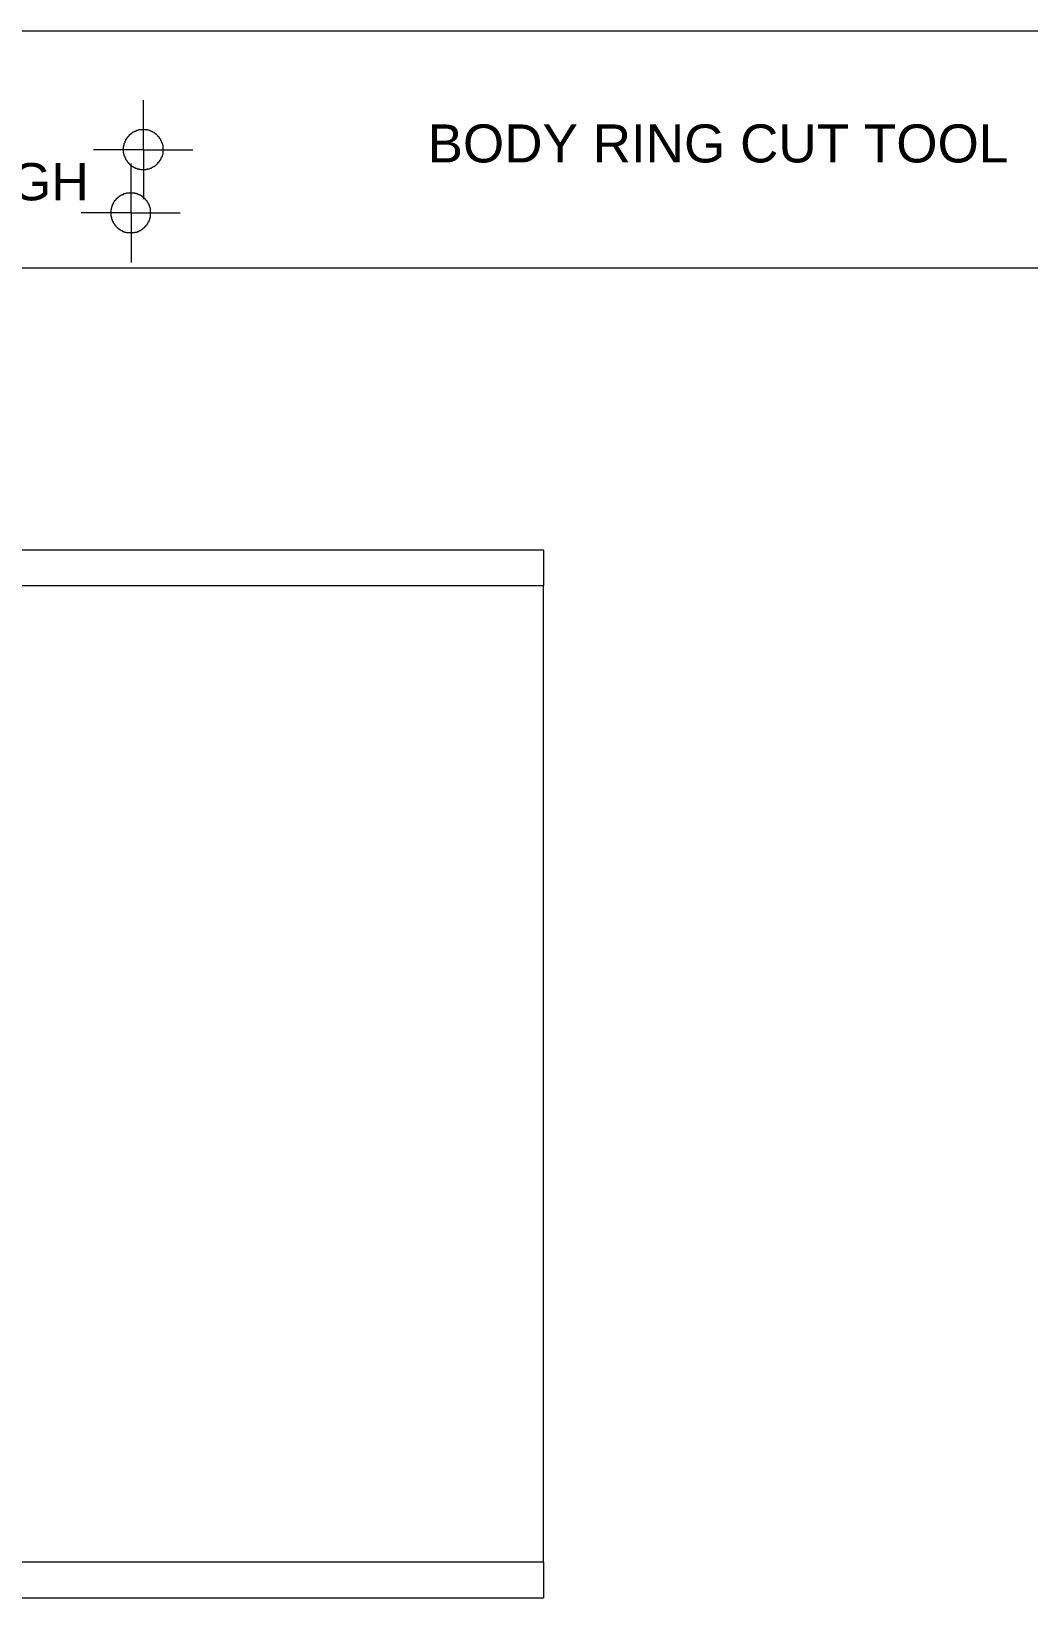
# Model space of a CAD drawing. Header units: millimetres. Extents: x 43 to 576, y 6 to 798.
# Drawn here: x 208.6 to 293.1, y 159.1 to 291.7 of the extents above; entities that cross this region are included whole.
import ezdxf

# ---------------------------------------------------------------- set-up
doc = ezdxf.new("R2010")
doc.units = ezdxf.units.MM
doc.header["$MEASUREMENT"] = 0
doc.layers.get('0').update_dxf_attribs({"linetype": 'CONTINUOUS'})
doc.styles.add('Arial0', font='arial.ttf', dxfattribs={"height": 3.96})

msp = doc.modelspace()

# ---------------------------------------------------------------- linework, layer by layer
at = {"color": 0, "linetype": 'Continuous', "lineweight": 9, "true_color": 0x000007}
for p, q in [((329.77, 291.73), (49.16, 291.73)), ((219.78, 281.71), (219.82, 281.71)), ((218.72, 276.35), (218.76, 276.35)), ((49.16, 271.72), (329.77, 271.72)), ((252, 247.8), (71.58, 247.8)), ((252, 247.8), (252, 244.79)), ((252, 244.79), (71.58, 244.79)), ((252, 162.12), (252, 244.79)), ((252, 162.12), (71.58, 162.12)), ((252, 162.12), (252, 159.11)), ((71.58, 159.11), (252, 159.11))]:
    msp.add_line(p, q, dxfattribs=at)
for points in [[(218.13, 284.22), (218.13, 285.91)], [(218.13, 281.71), (218.13, 284.22)], [(217.9, 283.39), (217.86, 283.39), (217.83, 283.39), (217.73, 283.39), (217.7, 283.36), (217.66, 283.36), (217.63, 283.33), (217.6, 283.33), (217.57, 283.33), (217.53, 283.33), (217.53, 283.3), (217.47, 283.3), (217.47, 283.26), (217.4, 283.26), (217.4, 283.26), (217.37, 283.26), (217.37, 283.23), (217.33, 283.23), (217.3, 283.2), (217.3, 283.2), (217.27, 283.2), (217.23, 283.2), (217.2, 283.16), (217.17, 283.16), (217.17, 283.13), (217.14, 283.1), (217.14, 283.1), (217.14, 283.1), (217.1, 283.1), (217.07, 283.06), (217.07, 283.06), (217.07, 283.03), (217.04, 283.03), (217, 283.03), (217, 283), (217, 282.96), (216.97, 282.96), (216.94, 282.96), (216.94, 282.93), (216.9, 282.93), (216.87, 282.9), (216.87, 282.87), (216.84, 282.87), (216.84, 282.83), (216.84, 282.83), (216.8, 282.8), (216.8, 282.8), (216.77, 282.77), (216.77, 282.77), (216.77, 282.73), (216.74, 282.73), (216.74, 282.7), (216.71, 282.7), (216.71, 282.67), (216.67, 282.63), (216.67, 282.63), (216.64, 282.6), (216.64, 282.57), (216.64, 282.57), (216.61, 282.53), (216.61, 282.5), (216.61, 282.5), (216.61, 282.47), (216.57, 282.44), (216.57, 282.44), (216.54, 282.4), (216.54, 282.37), (216.54, 282.34), (216.54, 282.3), (216.51, 282.27), (216.51, 282.27), (216.47, 282.24), (216.47, 282.2), (216.47, 282.17), (216.47, 282.1), (216.44, 282.1), (216.44, 281.97), (216.41, 281.97), (216.41, 281.87)], [(219.78, 281.94), (219.78, 281.97), (219.78, 281.97), (219.78, 282.1), (219.75, 282.1), (219.75, 282.17), (219.72, 282.2), (219.72, 282.24), (219.72, 282.27), (219.72, 282.27), (219.68, 282.3), (219.68, 282.34), (219.65, 282.37), (219.65, 282.4), (219.65, 282.44), (219.65, 282.44), (219.62, 282.47), (219.62, 282.5), (219.58, 282.5), (219.58, 282.53), (219.58, 282.57), (219.58, 282.57), (219.52, 282.63), (219.52, 282.63), (219.48, 282.67), (219.48, 282.7), (219.48, 282.7), (219.48, 282.73), (219.45, 282.73), (219.45, 282.77), (219.42, 282.77), (219.42, 282.8), (219.42, 282.8), (219.39, 282.83), (219.35, 282.83), (219.35, 282.87), (219.35, 282.87), (219.32, 282.9), (219.29, 282.93), (219.29, 282.93), (219.25, 282.96), (219.25, 282.96), (219.22, 282.96), (219.22, 283), (219.19, 283.03), (219.19, 283.03), (219.15, 283.03), (219.15, 283.06), (219.12, 283.06), (219.12, 283.1), (219.09, 283.1), (219.09, 283.1), (219.05, 283.1), (219.02, 283.16), (218.99, 283.16), (218.95, 283.2), (218.95, 283.2), (218.92, 283.2), (218.89, 283.2), (218.89, 283.23), (218.86, 283.23), (218.82, 283.26), (218.82, 283.26), (218.79, 283.26), (218.76, 283.26), (218.72, 283.3), (218.69, 283.3), (218.66, 283.33), (218.66, 283.33), (218.62, 283.33), (218.59, 283.33), (218.56, 283.36), (218.49, 283.36), (218.46, 283.39), (218.36, 283.39), (218.36, 283.39), (218.23, 283.39)], [(215.61, 281.71), (213.89, 281.71)], [(218.13, 281.71), (215.61, 281.71)], [(216.41, 281.51), (216.41, 281.48), (216.44, 281.44), (216.44, 281.34), (216.47, 281.34), (216.47, 281.28), (216.47, 281.24), (216.47, 281.21), (216.51, 281.18), (216.51, 281.14), (216.54, 281.14), (216.54, 281.08), (216.54, 281.08), (216.54, 281.05), (216.57, 281.01), (216.57, 280.98), (216.61, 280.98), (216.61, 280.95), (216.61, 280.91), (216.61, 280.91), (216.64, 280.88), (216.64, 280.85), (216.64, 280.85), (216.67, 280.81), (216.67, 280.81), (216.71, 280.78), (216.71, 280.75), (216.71, 280.75), (216.74, 280.75), (216.74, 280.71), (216.77, 280.68), (216.77, 280.68), (216.77, 280.68), (216.8, 280.65), (216.8, 280.62), (216.84, 280.62), (216.84, 280.62), (216.84, 280.58), (216.87, 280.55), (216.97, 280.45), (217, 280.45), (217, 280.45), (217, 280.42), (217.04, 280.42), (217.07, 280.38), (217.07, 280.38), (217.07, 280.38), (217.1, 280.35), (217.14, 280.35), (217.14, 280.32), (217.14, 280.32), (217.17, 280.32), (217.17, 280.28), (217.2, 280.28), (217.23, 280.28), (217.23, 280.25), (217.27, 280.25), (217.3, 280.22), (217.3, 280.22), (217.33, 280.22), (217.37, 280.22), (217.37, 280.19), (217.4, 280.19), (217.4, 280.15), (217.47, 280.15), (217.47, 280.15), (217.53, 280.15), (217.53, 280.12), (217.57, 280.12), (217.6, 280.09), (217.63, 280.09), (217.66, 280.09), (217.7, 280.09), (217.73, 280.05), (217.83, 280.05), (217.86, 280.02)], [(218.13, 281.71), (218.13, 279.23)], [(218.13, 281.71), (220.61, 281.71)], [(218.36, 280.02), (218.36, 280.05), (218.46, 280.05), (218.49, 280.09), (218.56, 280.09), (218.59, 280.09), (218.62, 280.09), (218.66, 280.12), (218.66, 280.12), (218.69, 280.15), (218.72, 280.15), (218.76, 280.15), (218.79, 280.15), (218.82, 280.19), (218.82, 280.19), (218.86, 280.22), (218.89, 280.22), (218.89, 280.22), (218.92, 280.22), (218.95, 280.25), (218.95, 280.25), (218.99, 280.28), (218.99, 280.28), (219.02, 280.28), (219.05, 280.32), (219.05, 280.32), (219.09, 280.32), (219.09, 280.35), (219.12, 280.35), (219.12, 280.38), (219.15, 280.38), (219.15, 280.38), (219.19, 280.42), (219.19, 280.42), (219.22, 280.45), (219.22, 280.45), (219.25, 280.45), (219.25, 280.48), (219.29, 280.52), (219.29, 280.52), (219.35, 280.55), (219.35, 280.58), (219.35, 280.62), (219.39, 280.62), (219.42, 280.62), (219.42, 280.65), (219.42, 280.68), (219.45, 280.68), (219.45, 280.68), (219.48, 280.71), (219.48, 280.75), (219.48, 280.75), (219.48, 280.75), (219.52, 280.78), (219.52, 280.81), (219.52, 280.81), (219.55, 280.85), (219.58, 280.85), (219.58, 280.88), (219.58, 280.91), (219.58, 280.91), (219.62, 280.95), (219.62, 280.98), (219.65, 280.98), (219.65, 281.01), (219.65, 281.05), (219.65, 281.08), (219.68, 281.08), (219.68, 281.14), (219.72, 281.14), (219.72, 281.18), (219.72, 281.21), (219.72, 281.24), (219.75, 281.28), (219.75, 281.34), (219.78, 281.34), (219.78, 281.44), (219.78, 281.48), (219.78, 281.57)], [(219.82, 281.71), (219.78, 281.74), (219.78, 281.81)], [(220.61, 281.71), (222.3, 281.71)], [(217.07, 278.86), (217.07, 280.55)], [(218, 280.02), (218.09, 280.02), (218.13, 280.02), (218.13, 280.02)], [(217.07, 276.35), (217.07, 278.86)], [(218.13, 279.23), (218.13, 277.51)], [(216.84, 278.04), (216.8, 278.04), (216.77, 278.04), (216.67, 278.04), (216.64, 278), (216.61, 278), (216.57, 277.97), (216.54, 277.97), (216.51, 277.97), (216.47, 277.97), (216.47, 277.94), (216.41, 277.94), (216.41, 277.9), (216.34, 277.9), (216.34, 277.9), (216.31, 277.9), (216.31, 277.87), (216.28, 277.87), (216.24, 277.87), (216.24, 277.87), (216.21, 277.84), (216.18, 277.84), (216.14, 277.8), (216.11, 277.8), (216.11, 277.77), (216.08, 277.74), (216.08, 277.74), (216.08, 277.74), (216.04, 277.74), (216.01, 277.7), (216.01, 277.7), (216.01, 277.67), (215.98, 277.67), (215.94, 277.67), (215.94, 277.64), (215.94, 277.64), (215.91, 277.64), (215.88, 277.61), (215.88, 277.57), (215.85, 277.57), (215.81, 277.54), (215.81, 277.51), (215.78, 277.51), (215.78, 277.47), (215.78, 277.47), (215.75, 277.44), (215.75, 277.44), (215.71, 277.41), (215.71, 277.41), (215.71, 277.37), (215.68, 277.37), (215.68, 277.34), (215.65, 277.34), (215.65, 277.34), (215.61, 277.27), (215.61, 277.27), (215.58, 277.24), (215.58, 277.21), (215.58, 277.21), (215.55, 277.18), (215.55, 277.14), (215.55, 277.14), (215.55, 277.11), (215.51, 277.11), (215.51, 277.08), (215.48, 277.04), (215.48, 277.01), (215.48, 276.98), (215.48, 276.94), (215.45, 276.91), (215.45, 276.91), (215.42, 276.88), (215.42, 276.84), (215.42, 276.81), (215.42, 276.75), (215.38, 276.75), (215.38, 276.61), (215.35, 276.61), (215.35, 276.51)], [(218.72, 276.58), (218.72, 276.61), (218.72, 276.61), (218.72, 276.75), (218.69, 276.75), (218.69, 276.81), (218.66, 276.84), (218.66, 276.88), (218.66, 276.91), (218.66, 276.91), (218.62, 276.94), (218.62, 276.98), (218.59, 277.01), (218.59, 277.04), (218.59, 277.08), (218.59, 277.11), (218.56, 277.11), (218.56, 277.14), (218.52, 277.14), (218.52, 277.18), (218.52, 277.21), (218.52, 277.21), (218.46, 277.27), (218.46, 277.27), (218.43, 277.34), (218.43, 277.34), (218.43, 277.34), (218.43, 277.37), (218.39, 277.37), (218.39, 277.41), (218.36, 277.41), (218.36, 277.44), (218.36, 277.44), (218.33, 277.47), (218.29, 277.47), (218.29, 277.51), (218.29, 277.51), (218.26, 277.54), (218.23, 277.57), (218.19, 277.64), (218.16, 277.64), (218.16, 277.64), (218.13, 277.67), (218.13, 277.67), (218.09, 277.67), (218.09, 277.7), (218.06, 277.7), (218.06, 277.74), (218.03, 277.74), (218.03, 277.74), (218, 277.74), (217.96, 277.8), (217.93, 277.8), (217.9, 277.84), (217.9, 277.84), (217.86, 277.87), (217.83, 277.87), (217.83, 277.87), (217.8, 277.87), (217.76, 277.9), (217.76, 277.9), (217.73, 277.9), (217.7, 277.9), (217.66, 277.94), (217.63, 277.94), (217.6, 277.97), (217.6, 277.97), (217.57, 277.97), (217.53, 277.97), (217.5, 278), (217.43, 278), (217.4, 278.04), (217.3, 278.04), (217.3, 278.04), (217.17, 278.04)], [(214.56, 276.35), (212.84, 276.35)], [(217.07, 276.35), (214.56, 276.35)], [(215.35, 276.15), (215.35, 276.12), (215.38, 276.08), (215.38, 275.98), (215.42, 275.98), (215.42, 275.92), (215.42, 275.89), (215.42, 275.85), (215.45, 275.82), (215.45, 275.79), (215.48, 275.79), (215.48, 275.75), (215.48, 275.72), (215.48, 275.69), (215.51, 275.65), (215.51, 275.62), (215.55, 275.62), (215.55, 275.59), (215.55, 275.55), (215.55, 275.55), (215.58, 275.52), (215.58, 275.52), (215.58, 275.49), (215.61, 275.46), (215.61, 275.46), (215.65, 275.42), (215.65, 275.39), (215.65, 275.39), (215.68, 275.39), (215.68, 275.36), (215.71, 275.32), (215.71, 275.32), (215.71, 275.32), (215.75, 275.29), (215.75, 275.26), (215.78, 275.26), (215.78, 275.26), (215.78, 275.22), (215.91, 275.09), (215.94, 275.09), (215.94, 275.09), (215.94, 275.06), (215.98, 275.06), (216.01, 275.03), (216.01, 275.03), (216.01, 275.03), (216.04, 274.99), (216.08, 274.99), (216.08, 274.99), (216.08, 274.99), (216.11, 274.96), (216.11, 274.93), (216.14, 274.93), (216.18, 274.93), (216.18, 274.89), (216.21, 274.89), (216.24, 274.86), (216.24, 274.86), (216.28, 274.86), (216.31, 274.86), (216.31, 274.83), (216.34, 274.83), (216.34, 274.79), (216.41, 274.79), (216.41, 274.79), (216.47, 274.79), (216.47, 274.76), (216.51, 274.76), (216.54, 274.73), (216.57, 274.73), (216.61, 274.73), (216.64, 274.73), (216.67, 274.69), (216.77, 274.69), (216.8, 274.69)], [(217.07, 276.35), (217.07, 273.83)], [(217.07, 276.35), (219.55, 276.35)], [(217.3, 274.69), (217.3, 274.69), (217.4, 274.69), (217.43, 274.73), (217.5, 274.73), (217.53, 274.73), (217.57, 274.73), (217.6, 274.76), (217.6, 274.76), (217.63, 274.79), (217.66, 274.79), (217.7, 274.79), (217.73, 274.79), (217.76, 274.83), (217.76, 274.83), (217.8, 274.86), (217.83, 274.86), (217.83, 274.86), (217.86, 274.86), (217.9, 274.89), (217.9, 274.89), (217.93, 274.93), (217.93, 274.93), (217.96, 274.93), (218, 274.96), (218, 274.99), (218.03, 274.99), (218.03, 274.99), (218.06, 274.99), (218.06, 275.03), (218.09, 275.03), (218.09, 275.03), (218.13, 275.06), (218.13, 275.06), (218.16, 275.09), (218.16, 275.09), (218.19, 275.09), (218.19, 275.12), (218.23, 275.16), (218.23, 275.16), (218.29, 275.22), (218.29, 275.26), (218.33, 275.26), (218.36, 275.26), (218.36, 275.29), (218.36, 275.32), (218.39, 275.32), (218.39, 275.32), (218.43, 275.36), (218.43, 275.39), (218.43, 275.39), (218.43, 275.39), (218.46, 275.42), (218.46, 275.46), (218.46, 275.46), (218.49, 275.49), (218.52, 275.52), (218.52, 275.52), (218.52, 275.55), (218.52, 275.55), (218.56, 275.59), (218.56, 275.62), (218.59, 275.62), (218.59, 275.65), (218.59, 275.69), (218.59, 275.72), (218.62, 275.75), (218.62, 275.79), (218.66, 275.79), (218.66, 275.82), (218.66, 275.85), (218.66, 275.89), (218.69, 275.92), (218.69, 275.98), (218.72, 275.98), (218.72, 276.08), (218.72, 276.12), (218.72, 276.22)], [(218.76, 276.35), (218.72, 276.38), (218.72, 276.45)], [(219.55, 276.35), (221.24, 276.35)], [(216.94, 274.69), (217.04, 274.69), (217.07, 274.66), (217.07, 274.69)], [(217.07, 273.83), (217.07, 272.15)]]:
    msp.add_lwpolyline(points, dxfattribs=at)
for points in [[(218.23, 283.39), (218.19, 283.39), (218.16, 283.39), (218.13, 283.39), (218.13, 283.39), (218.03, 283.39), (217.96, 283.39), (217.9, 283.39)], [(216.41, 281.87), (216.41, 281.81), (216.41, 281.77), (216.41, 281.74), (216.41, 281.74), (216.41, 281.64), (216.41, 281.57), (216.41, 281.51)], [(217.17, 278.04), (217.14, 278.04), (217.1, 278.04), (217.07, 278.04), (217.07, 278.04), (216.97, 278.04), (216.9, 278.04), (216.84, 278.04)], [(215.35, 276.51), (215.35, 276.45), (215.35, 276.41), (215.35, 276.38), (215.35, 276.38), (215.35, 276.28), (215.35, 276.22), (215.35, 276.15)]]:
    msp.add_open_spline(points, degree=3, knots=[0, 0, 0, 0, 0.125, 0.125, 0.125, 0.125, 1, 1, 1, 1], dxfattribs=at)
for points in [[(219.78, 281.81), (219.78, 281.87), (219.78, 281.91), (219.78, 281.94)], [(219.78, 281.57), (219.78, 281.61), (219.78, 281.67), (219.78, 281.71)], [(217.86, 280.02), (217.9, 280.02), (217.93, 280.02), (218, 280.02)], [(218.13, 280.02), (218.19, 280.02), (218.26, 280.02), (218.36, 280.02)], [(218.72, 276.45), (218.72, 276.51), (218.72, 276.55), (218.72, 276.58)], [(218.72, 276.22), (218.72, 276.28), (218.72, 276.32), (218.72, 276.35)], [(216.8, 274.69), (216.84, 274.69), (216.87, 274.69), (216.94, 274.69)], [(217.07, 274.69), (217.14, 274.69), (217.2, 274.69), (217.3, 274.69)]]:
    msp.add_open_spline(points, degree=3, dxfattribs=at)

# ---------------------------------------------------------------- texts
at = {"color": 0, "true_color": 0x000007, "style": 'Arial0'}
for s, height, p in [('BODY RING CUT TOOL', 3.2174, (242.18, 280.63)), ('ARM CARRIER CURVE INTERNAL ROUGH', 3.1563, (125.31, 277.42))]:
    msp.add_text(s, height=height, dxfattribs=at).set_placement(p)

doc.saveas('drawing.dxf')
